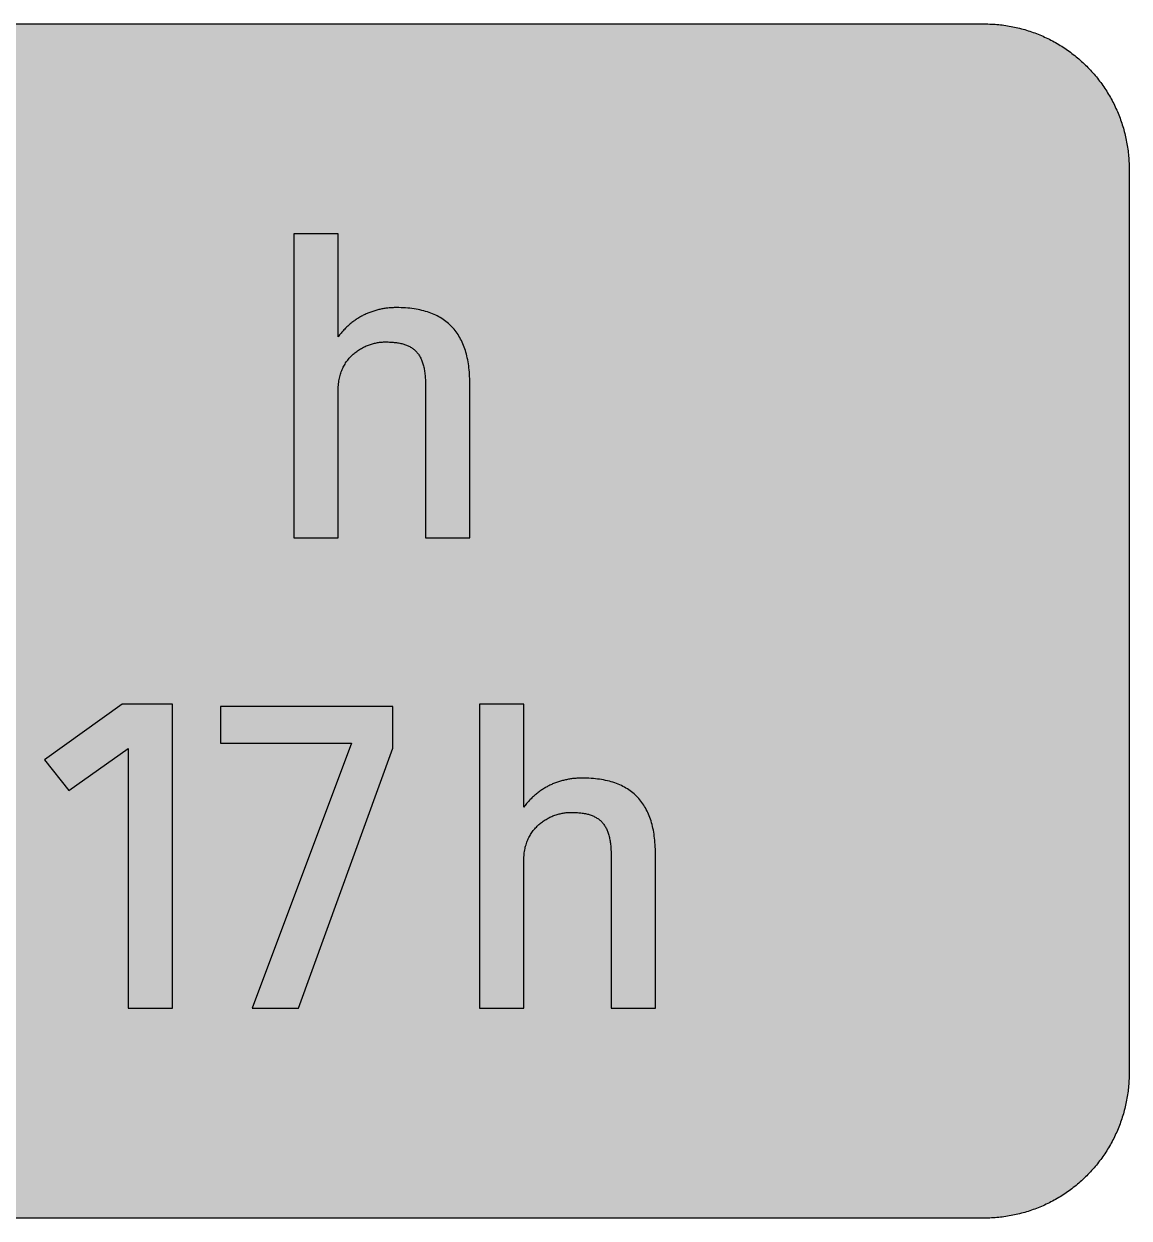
# Model space of a CAD drawing. Header units: millimetres. Extents: x 0 to 212, y 0 to 116.
# Drawn here: x 104 to 211.7, y 0.1 to 116.5 of the extents above; entities that cross this region are included whole.
import ezdxf

# ---------------------------------------------------------------- set-up
doc = ezdxf.new("R2010")
doc.units = ezdxf.units.MM

msp = doc.modelspace()

# ---------------------------------------------------------------- hatches: boundary and pattern name
for color, points in [(254, [(14.1633, 0.0536), (13.9878, 0.0533), (13.8125, 0.0559), (13.6373, 0.061), (13.462, 0.0686), (13.2893, 0.0787), (13.114, 0.0914), (12.9413, 0.1041), (12.7686, 0.1219), (12.5959, 0.1397), (12.4231, 0.16), (12.2504, 0.1829), (12.0777, 0.2057), (11.9075, 0.2337), (11.7373, 0.2616), (11.5672, 0.2921), (11.397, 0.3251), (11.2268, 0.3607), (11.0592, 0.3988), (10.8915, 0.4369), (10.7239, 0.4775), (10.5562, 0.5207), (10.3886, 0.5664), (10.2235, 0.6121), (10.0584, 0.6629), (9.8933, 0.7137), (9.7307, 0.7671), (9.5682, 0.8204), (9.4056, 0.8788), (9.2431, 0.9373), (9.083, 0.9982), (8.923, 1.0617), (8.763, 1.1252), (8.6055, 1.1938), (8.4455, 1.2624), (8.2906, 1.331), (8.1331, 1.4046), (7.9781, 1.4783), (7.8232, 1.5545), (7.6708, 1.6332), (7.5184, 1.7145), (7.366, 1.7958), (7.2161, 1.8796), (7.0663, 1.966), (6.919, 2.0523), (6.7716, 2.1438), (6.6243, 2.2352), (6.4795, 2.3266), (6.3348, 2.4232), (6.19, 2.5197), (6.0477, 2.6187), (5.908, 2.7178), (5.7683, 2.8194), (5.6286, 2.9235), (5.4915, 3.0302), (5.3543, 3.1369), (5.2197, 3.2461), (5.0851, 3.3579), (4.953, 3.4722), (4.8209, 3.5865), (4.6914, 3.7033), (4.5644, 3.8202), (4.4348, 3.9395), (4.3104, 4.0615), (4.1859, 4.1859), (4.0615, 4.3104), (3.9395, 4.4348), (3.8202, 4.5618), (3.7033, 4.6914), (3.5865, 4.8209), (3.4722, 4.953), (3.3579, 5.0851), (3.2487, 5.2197), (3.1369, 5.3543), (3.0302, 5.4915), (2.9235, 5.6286), (2.8194, 5.7683), (2.7178, 5.908), (2.6187, 6.0477), (2.5197, 6.19), (2.4232, 6.3348), (2.3266, 6.477), (2.2352, 6.6243), (2.1438, 6.7691), (2.0523, 6.919), (1.966, 7.0663), (1.8796, 7.2161), (1.7958, 7.366), (1.7145, 7.5184), (1.6332, 7.6708), (1.5545, 7.8232), (1.4783, 7.9781), (1.4046, 8.1331), (1.331, 8.2906), (1.2598, 8.4455), (1.1913, 8.603), (1.1252, 8.763), (1.0592, 8.923), (0.9982, 9.083), (0.9373, 9.2431), (0.8763, 9.4056), (0.8204, 9.5682), (0.7645, 9.7307), (0.7112, 9.8933), (0.6604, 10.0584), (0.6121, 10.2235), (0.5639, 10.3911), (0.5207, 10.5562), (0.4775, 10.7239), (0.4343, 10.8915), (0.3962, 11.0592), (0.3607, 11.2268), (0.3251, 11.397), (0.2921, 11.5672), (0.2616, 11.7373), (0.2311, 11.9075), (0.2057, 12.0802), (0.1803, 12.2504), (0.1575, 12.4231), (0.1372, 12.5959), (0.1194, 12.7686), (0.1041, 12.9413), (0.0889, 13.1166), (0.0787, 13.2893), (0.0686, 13.4645), (0.061, 13.6373), (0.0559, 13.8125), (0.0508, 13.9878), (0.0508, 14.163), (0.0522, 102.3592), (0.0508, 102.5322), (0.0559, 102.7074), (0.061, 102.8827), (0.0686, 103.058), (0.0787, 103.2307), (0.0889, 103.4059), (0.1041, 103.5787), (0.1194, 103.7514), (0.1372, 103.9241), (0.1575, 104.0968), (0.1803, 104.2695), (0.2057, 104.4423), (0.2311, 104.6124), (0.2616, 104.7826), (0.2921, 104.9528), (0.3251, 105.123), (0.3607, 105.2932), (0.3962, 105.4608), (0.4343, 105.6284), (0.4775, 105.7961), (0.5207, 105.9637), (0.5639, 106.1314), (0.6121, 106.2965), (0.6604, 106.4616), (0.7112, 106.6267), (0.7645, 106.7892), (0.8204, 106.9518), (0.8763, 107.1143), (0.9373, 107.2769), (0.9982, 107.4369), (1.0592, 107.5969), (1.1252, 107.757), (1.1913, 107.9144), (1.2598, 108.0745), (1.331, 108.2294), (1.4046, 108.3869), (1.4783, 108.5418), (1.5545, 108.6968), (1.6332, 108.8492), (1.7145, 109.0016), (1.7958, 109.154), (1.8796, 109.3038), (1.966, 109.4537), (2.0523, 109.601), (2.1438, 109.7483), (2.2352, 109.8956), (2.3266, 110.0404), (2.4232, 110.1852), (2.5197, 110.33), (2.6187, 110.4722), (2.7178, 110.6119), (2.8194, 110.7516), (2.9235, 110.8913), (3.0302, 111.0285), (3.1369, 111.1656), (3.2487, 111.3003), (3.3579, 111.4349), (3.4722, 111.567), (3.5865, 111.699), (3.7033, 111.8286), (3.8202, 111.9556), (3.9395, 112.0851), (4.0615, 112.2096), (4.1859, 112.334), (4.3104, 112.4585), (4.4348, 112.5804), (4.5644, 112.6998), (4.6914, 112.8166), (4.8209, 112.9335), (4.953, 113.0478), (5.0851, 113.1621), (5.2197, 113.2713), (5.3543, 113.3831), (5.4915, 113.4897), (5.6286, 113.5964), (5.7683, 113.7006), (5.908, 113.8022), (6.0477, 113.9012), (6.19, 114.0003), (6.3348, 114.0968), (6.4795, 114.1933), (6.6243, 114.2848), (6.7716, 114.3762), (6.919, 114.4676), (7.0663, 114.554), (7.2161, 114.6404), (7.366, 114.7242), (7.5184, 114.8055), (7.6708, 114.8867), (7.8232, 114.9655), (7.9781, 115.0417), (8.1331, 115.1153), (8.2906, 115.189), (8.4455, 115.2601), (8.6055, 115.3287), (8.763, 115.3947), (8.923, 115.4608), (9.083, 115.5217), (9.2431, 115.5827), (9.4056, 115.6437), (9.5682, 115.6995), (9.7307, 115.7554), (9.8933, 115.8088), (10.0584, 115.8596), (10.2235, 115.9078), (10.3886, 115.9561), (10.5562, 115.9993), (10.7239, 116.0424), (10.8915, 116.0856), (11.0592, 116.1237), (11.2268, 116.1593), (11.397, 116.1948), (11.5672, 116.2279), (11.7373, 116.2583), (11.9075, 116.2888), (12.0777, 116.3142), (12.2504, 116.3396), (12.4231, 116.3625), (12.5959, 116.3828), (12.7686, 116.4006), (12.9413, 116.4158), (13.114, 116.4311), (13.2893, 116.4412), (13.462, 116.4514), (13.6373, 116.459), (13.8125, 116.4641), (13.9878, 116.4692), (14.163, 116.4692), (197.6078, 116.4703), (197.7822, 116.4692), (197.9574, 116.4641), (198.1327, 116.459), (198.3054, 116.4514), (198.4807, 116.4412), (198.6534, 116.4311), (198.8287, 116.4158), (199.0014, 116.4006), (199.1741, 116.3828), (199.3468, 116.3625), (199.5195, 116.3396), (199.6897, 116.3142), (199.8624, 116.2888), (200.0326, 116.2583), (200.2028, 116.2279), (200.373, 116.1948), (200.5432, 116.1593), (200.7108, 116.1237), (200.8784, 116.0856), (201.0461, 116.0424), (201.2137, 115.9993), (201.3788, 115.9561), (201.5465, 115.9078), (201.7116, 115.8596), (201.8767, 115.8088), (202.0392, 115.7554), (202.2018, 115.6995), (202.3643, 115.6437), (202.5269, 115.5827), (202.6869, 115.5217), (202.8469, 115.4608), (203.007, 115.3947), (203.167, 115.3287), (203.3245, 115.2601), (203.4794, 115.189), (203.6369, 115.1153), (203.7918, 115.0417), (203.9468, 114.9655), (204.0992, 114.8867), (204.2516, 114.8055), (204.404, 114.7242), (204.5538, 114.6404), (204.7037, 114.554), (204.8535, 114.4676), (205.0009, 114.3762), (205.1456, 114.2848), (205.293, 114.1933), (205.4352, 114.0968), (205.58, 114.0003), (205.7222, 113.9012), (205.8619, 113.8022), (206.0016, 113.7006), (206.1413, 113.5964), (206.2785, 113.4897), (206.4156, 113.3831), (206.5503, 113.2713), (206.6849, 113.1621), (206.817, 113.0478), (206.949, 112.9335), (207.0786, 112.8166), (207.2081, 112.6998), (207.3351, 112.5804), (207.4596, 112.4585), (207.584, 112.334), (207.7085, 112.2096), (207.8304, 112.0851), (207.9498, 111.9556), (208.0666, 111.8286), (208.1835, 111.699), (208.2978, 111.567), (208.4121, 111.4349), (208.5238, 111.3003), (208.6331, 111.1656), (208.7397, 111.0285), (208.8464, 110.8913), (208.9506, 110.7516), (209.0522, 110.6119), (209.1512, 110.4722), (209.2503, 110.33), (209.3468, 110.1852), (209.4433, 110.0404), (209.5348, 109.8956), (209.6262, 109.7483), (209.7176, 109.601), (209.804, 109.4537), (209.8904, 109.3038), (209.9742, 109.154), (210.0555, 109.0016), (210.1367, 108.8492), (210.2155, 108.6968), (210.2917, 108.5418), (210.3653, 108.3869), (210.439, 108.2294), (210.5076, 108.0745), (210.5762, 107.9144), (210.6447, 107.757), (210.7082, 107.5969), (210.7717, 107.4369), (210.8327, 107.2769), (210.8911, 107.1143), (210.9495, 106.9518), (211.0029, 106.7892), (211.0562, 106.6267), (211.107, 106.4616), (211.1578, 106.2965), (211.2035, 106.1314), (211.2493, 105.9637), (211.2924, 105.7961), (211.3331, 105.6284), (211.3712, 105.4608), (211.4093, 105.2932), (211.4448, 105.123), (211.4779, 104.9528), (211.5083, 104.7826), (211.5363, 104.6124), (211.5642, 104.4423), (211.5871, 104.2695), (211.6099, 104.0968), (211.6303, 103.9241), (211.648, 103.7514), (211.6658, 103.5787), (211.6785, 103.4059), (211.6912, 103.2307), (211.7014, 103.058), (211.709, 102.8827), (211.7141, 102.7074), (211.7166, 102.5322), (211.7166, 102.3569), (211.7189, 14.1647), (211.7166, 13.9878), (211.7141, 13.8125), (211.709, 13.6373), (211.7014, 13.4645), (211.6912, 13.2893), (211.6785, 13.1166), (211.6658, 12.9413), (211.648, 12.7686), (211.6303, 12.5959), (211.6099, 12.4231), (211.5871, 12.2504), (211.5642, 12.0802), (211.5363, 11.9075), (211.5083, 11.7373), (211.4779, 11.5672), (211.4448, 11.397), (211.4093, 11.2268), (211.3712, 11.0592), (211.3331, 10.8915), (211.2924, 10.7239), (211.2493, 10.5562), (211.2035, 10.3911), (211.1578, 10.2235), (211.107, 10.0584), (211.0562, 9.8933), (211.0029, 9.7307), (210.9495, 9.5682), (210.8911, 9.4056), (210.8327, 9.2431), (210.7717, 9.083), (210.7082, 8.923), (210.6447, 8.763), (210.5762, 8.603), (210.5076, 8.4455), (210.439, 8.2906), (210.3653, 8.1331), (210.2917, 7.9781), (210.2155, 7.8232), (210.1367, 7.6708), (210.0555, 7.5184), (209.9742, 7.366), (209.8904, 7.2161), (209.804, 7.0663), (209.7176, 6.919), (209.6262, 6.7691), (209.5348, 6.6243), (209.4433, 6.477), (209.3468, 6.3348), (209.2503, 6.19), (209.1512, 6.0477), (209.0522, 5.908), (208.9506, 5.7683), (208.8464, 5.6286), (208.7397, 5.4915), (208.6331, 5.3543), (208.5238, 5.2197), (208.4121, 5.0851), (208.2978, 4.953), (208.1835, 4.8209), (208.0666, 4.6914), (207.9498, 4.5618), (207.8304, 4.4348), (207.7085, 4.3104), (207.584, 4.1859), (207.4596, 4.0615), (207.3351, 3.9395), (207.2081, 3.8202), (207.0786, 3.7033), (206.949, 3.5865), (206.817, 3.4722), (206.6849, 3.3579), (206.5503, 3.2461), (206.4156, 3.1369), (206.2785, 3.0302), (206.1413, 2.9235), (206.0016, 2.8194), (205.8619, 2.7178), (205.7222, 2.6187), (205.58, 2.5197), (205.4352, 2.4232), (205.293, 2.3266), (205.1456, 2.2352), (205.0009, 2.1438), (204.8535, 2.0523), (204.7037, 1.966), (204.5538, 1.8796), (204.404, 1.7958), (204.2516, 1.7145), (204.0992, 1.6332), (203.9468, 1.5545), (203.7918, 1.4783), (203.6369, 1.4046), (203.4794, 1.331), (203.3245, 1.2624), (203.167, 1.1938), (203.007, 1.1252), (202.8469, 1.0617), (202.6869, 0.9982), (202.5269, 0.9373), (202.3643, 0.8788), (202.2018, 0.8204), (202.0392, 0.7671), (201.8767, 0.7137), (201.7116, 0.6629), (201.5465, 0.6121), (201.3788, 0.5664), (201.2137, 0.5207), (201.0461, 0.4775), (200.8784, 0.4369), (200.7108, 0.3988), (200.5432, 0.3607), (200.373, 0.3251), (200.2028, 0.2921), (200.0326, 0.2616), (199.8624, 0.2337), (199.6897, 0.2057), (199.5195, 0.1829), (199.3468, 0.16), (199.1741, 0.1397), (199.0014, 0.1219), (198.8287, 0.1041), (198.6534, 0.0914), (198.4807, 0.0787), (198.3054, 0.0686), (198.1327, 0.061), (197.9574, 0.0559), (197.7822, 0.0533), (197.6069, 0.0533)]), (59, [(134.6094, 66.3758), (134.6094, 80.8108), (134.6098, 80.96), (134.6149, 81.1047), (134.6251, 81.2495), (134.6378, 81.3918), (134.653, 81.5315), (134.6733, 81.6686), (134.6962, 81.8007), (134.7241, 81.9328), (134.7521, 82.0623), (134.7851, 82.1893), (134.8207, 82.3138), (134.8588, 82.4332), (134.9019, 82.5525), (134.9451, 82.6694), (134.9934, 82.7837), (135.0442, 82.8954), (135.095, 83.0047), (135.1509, 83.1088), (135.2093, 83.2129), (135.2702, 83.3145), (135.3312, 83.4136), (135.3972, 83.5101), (135.4633, 83.6041), (135.5319, 83.6981), (135.603, 83.787), (135.6766, 83.8733), (135.7528, 83.9572), (135.829, 84.0384), (135.9078, 84.1197), (135.9865, 84.1959), (136.0703, 84.2721), (136.1542, 84.3432), (136.238, 84.4144), (136.3243, 84.4829), (136.4132, 84.549), (136.5021, 84.6125), (136.591, 84.6709), (136.6825, 84.7319), (136.7765, 84.7877), (136.8704, 84.8411), (136.9644, 84.8919), (137.0584, 84.9427), (137.1549, 84.9884), (137.2514, 85.0341), (137.348, 85.0773), (137.447, 85.1179), (137.5461, 85.156), (137.6451, 85.1916), (137.7442, 85.2246), (137.8433, 85.2551), (137.9423, 85.2856), (138.0414, 85.311), (138.1404, 85.3364), (138.242, 85.3592), (138.3411, 85.3796), (138.4402, 85.3973), (138.5392, 85.4126), (138.6383, 85.4278), (138.7373, 85.4405), (138.8364, 85.4481), (138.9329, 85.4558), (139.0294, 85.4608), (139.126, 85.4659), (139.2225, 85.4659), (139.3495, 85.4659), (139.4739, 85.4634), (139.5984, 85.4583), (139.7178, 85.4532), (139.8372, 85.4456), (139.954, 85.438), (140.0683, 85.4253), (140.1801, 85.4151), (140.2893, 85.3999), (140.396, 85.3846), (140.5001, 85.3669), (140.6042, 85.3465), (140.7033, 85.3262), (140.8024, 85.3034), (140.8963, 85.278), (140.9903, 85.25), (141.0818, 85.2221), (141.1732, 85.1916), (141.2596, 85.1586), (141.3434, 85.123), (141.4272, 85.0875), (141.5085, 85.0468), (141.5872, 85.0062), (141.6634, 84.963), (141.7371, 84.9173), (141.8107, 84.8716), (141.8793, 84.8208), (141.9479, 84.77), (142.0139, 84.7166), (142.08, 84.6582), (142.1409, 84.5998), (142.2019, 84.5388), (142.2603, 84.4779), (142.3162, 84.4118), (142.3695, 84.3432), (142.4203, 84.2721), (142.4711, 84.201), (142.5194, 84.1248), (142.5651, 84.0486), (142.6108, 83.9673), (142.6515, 83.8835), (142.6921, 83.7997), (142.7302, 83.7108), (142.7683, 83.6219), (142.8013, 83.5279), (142.8344, 83.4339), (142.8648, 83.3349), (142.8953, 83.2333), (142.9233, 83.1291), (142.9487, 83.0224), (142.9715, 82.9132), (142.9918, 82.8015), (143.0122, 82.6872), (143.0299, 82.5703), (143.0477, 82.4484), (143.063, 82.3265), (143.0757, 82.1995), (143.0858, 82.0699), (143.096, 81.9379), (143.1036, 81.8032), (143.1087, 81.6661), (143.1138, 81.5238), (143.1163, 81.3791), (143.1163, 81.2317), (143.1177, 66.3758), (147.4364, 66.3758), (147.4364, 81.4458), (147.4343, 81.6686), (147.4292, 81.8896), (147.4191, 82.108), (147.4089, 82.3214), (147.3937, 82.5348), (147.3759, 82.7405), (147.353, 82.9462), (147.3302, 83.1469), (147.2997, 83.345), (147.2692, 83.5381), (147.2336, 83.7286), (147.1955, 83.9165), (147.1549, 84.0994), (147.1092, 84.2797), (147.0609, 84.4575), (147.0076, 84.6303), (146.9517, 84.8004), (146.8933, 84.9681), (146.8298, 85.1306), (146.7637, 85.2907), (146.6952, 85.4481), (146.6215, 85.6005), (146.5453, 85.7504), (146.4666, 85.8952), (146.3827, 86.0374), (146.2964, 86.1771), (146.2049, 86.3117), (146.111, 86.4438), (146.0144, 86.5734), (145.9128, 86.6978), (145.8087, 86.8197), (145.6995, 86.9366), (145.5877, 87.0509), (145.4709, 87.1626), (145.3515, 87.2693), (145.2296, 87.3735), (145.1026, 87.4725), (144.973, 87.569), (144.841, 87.663), (144.7013, 87.7519), (144.5616, 87.8383), (144.4168, 87.9196), (144.2669, 87.9983), (144.1171, 88.0745), (143.9596, 88.1456), (143.7996, 88.2142), (143.637, 88.2777), (143.4694, 88.3387), (143.2992, 88.3945), (143.1239, 88.4479), (142.9461, 88.4987), (142.7632, 88.5444), (142.5778, 88.5876), (142.3873, 88.6257), (142.1943, 88.6612), (141.9987, 88.6917), (141.7955, 88.7197), (141.5923, 88.7425), (141.3815, 88.7628), (141.1707, 88.7806), (140.9522, 88.7933), (140.7338, 88.8035), (140.5077, 88.8086), (140.2791, 88.8111), (140.1775, 88.8086), (140.0734, 88.8086), (139.9718, 88.8035), (139.8702, 88.7984), (139.766, 88.7933), (139.6644, 88.7857), (139.5628, 88.7755), (139.4612, 88.7654), (139.3596, 88.7552), (139.2606, 88.7425), (139.159, 88.7273), (139.0599, 88.712), (138.9583, 88.6943), (138.8593, 88.6765), (138.7602, 88.6562), (138.6611, 88.6358), (138.5646, 88.613), (138.4656, 88.5876), (138.369, 88.5622), (138.27, 88.5368), (138.1735, 88.5088), (138.0769, 88.4784), (137.983, 88.4479), (137.8864, 88.4149), (137.7925, 88.3818), (137.6985, 88.3463), (137.6045, 88.3107), (137.5105, 88.2726), (137.4191, 88.232), (137.3251, 88.1913), (137.2337, 88.1507), (137.1422, 88.1075), (137.0533, 88.0618), (136.9619, 88.0161), (136.873, 87.9678), (136.7841, 87.9196), (136.6977, 87.8688), (136.6088, 87.8154), (136.5225, 87.7621), (136.4361, 87.7087), (136.3523, 87.6529), (136.2659, 87.5944), (136.1821, 87.536), (136.1008, 87.4751), (136.017, 87.4141), (135.9357, 87.3506), (135.8544, 87.2871), (135.7757, 87.2211), (135.6944, 87.1525), (135.6157, 87.0839), (135.5395, 87.0153), (135.4607, 86.9442), (135.3871, 86.8705), (135.3109, 86.7969), (135.2372, 86.7207), (135.1636, 86.6419), (135.0899, 86.5632), (135.0188, 86.4845), (134.9477, 86.4032), (134.8791, 86.3194), (134.808, 86.2355), (134.7419, 86.1492), (134.6733, 86.0628), (134.6073, 85.9739), (134.6094, 96.0092), (130.2907, 96.0092), (130.2907, 66.3758)]), (59, [(114.1416, 20.5147), (118.4589, 20.5147), (118.4589, 50.1481), (113.5489, 50.1481), (105.9713, 44.7294), (108.3412, 41.7227), (114.1416, 45.829)]), (59, [(152.7073, 20.5147), (152.7073, 34.9497), (152.7073, 35.0977), (152.7124, 35.245), (152.7226, 35.3898), (152.7353, 35.5321), (152.7505, 35.6692), (152.7708, 35.8064), (152.7937, 35.941), (152.8216, 36.0731), (152.8496, 36.2001), (152.8826, 36.3271), (152.9182, 36.4515), (152.9588, 36.5735), (152.9994, 36.6928), (153.0426, 36.8071), (153.0909, 36.9214), (153.1417, 37.0332), (153.1925, 37.1424), (153.2484, 37.2491), (153.3068, 37.3532), (153.3677, 37.4548), (153.4287, 37.5539), (153.4947, 37.6504), (153.5608, 37.7444), (153.6294, 37.8358), (153.7005, 37.9247), (153.7741, 38.0111), (153.8503, 38.0975), (153.9265, 38.1787), (154.0053, 38.2575), (154.084, 38.3362), (154.1678, 38.4099), (154.2517, 38.4835), (154.3355, 38.5547), (154.4218, 38.6207), (154.5107, 38.6867), (154.5996, 38.7502), (154.6885, 38.8112), (154.78, 38.8696), (154.874, 38.9255), (154.9679, 38.9788), (155.0619, 39.0322), (155.1559, 39.0804), (155.2524, 39.1287), (155.3489, 39.1719), (155.4455, 39.2151), (155.5445, 39.2557), (155.6436, 39.2938), (155.7401, 39.3294), (155.8417, 39.3624), (155.9408, 39.3954), (156.0398, 39.4233), (156.1389, 39.4513), (156.2379, 39.4767), (156.3395, 39.497), (156.4386, 39.5173), (156.5377, 39.5376), (156.6367, 39.5529), (156.7358, 39.5656), (156.8348, 39.5783), (156.9339, 39.5884), (157.0304, 39.5961), (157.1269, 39.6011), (157.2235, 39.6037), (157.32, 39.6037), (157.447, 39.6037), (157.574, 39.6011), (157.6959, 39.5986), (157.8178, 39.591), (157.9347, 39.5859), (158.0515, 39.5757), (158.1658, 39.5656), (158.2776, 39.5529), (158.3868, 39.5402), (158.4935, 39.5224), (158.5976, 39.5046), (158.7017, 39.4868), (158.8008, 39.464), (158.8999, 39.4411), (158.9964, 39.4157), (159.0904, 39.3903), (159.1818, 39.3598), (159.2707, 39.3294), (159.3571, 39.2963), (159.4434, 39.2633), (159.5247, 39.2252), (159.606, 39.1871), (159.6847, 39.1465), (159.7609, 39.1033), (159.8346, 39.0576), (159.9082, 39.0093), (159.9794, 38.9611), (160.0454, 38.9077), (160.1114, 38.8544), (160.1775, 38.7985), (160.2384, 38.7401), (160.2994, 38.6791), (160.3578, 38.6156), (160.4137, 38.5496), (160.467, 38.481), (160.5178, 38.4124), (160.5686, 38.3388), (160.6169, 38.2651), (160.6626, 38.1864), (160.7083, 38.1051), (160.749, 38.0238), (160.7896, 37.9374), (160.8277, 37.8511), (160.8658, 37.7596), (160.8988, 37.6682), (160.9319, 37.5717), (160.9623, 37.4726), (160.9928, 37.3736), (161.0208, 37.2694), (161.0462, 37.1627), (161.069, 37.0535), (161.0893, 36.9418), (161.1097, 36.8275), (161.1274, 36.7081), (161.1452, 36.5887), (161.1605, 36.4642), (161.1732, 36.3398), (161.1833, 36.2102), (161.1935, 36.0782), (161.2011, 35.941), (161.2062, 35.8038), (161.2113, 35.6641), (161.2138, 35.5194), (161.2138, 35.372), (161.2152, 20.5147), (165.5339, 20.5147), (165.5339, 35.5847), (165.5318, 35.8089), (165.5267, 36.0299), (165.5166, 36.2458), (165.5064, 36.4617), (165.4912, 36.6725), (165.4734, 36.8808), (165.4505, 37.084), (165.4277, 37.2847), (165.3972, 37.4828), (165.3667, 37.6784), (165.3311, 37.8689), (165.293, 38.0543), (165.2524, 38.2397), (165.2067, 38.42), (165.1584, 38.5978), (165.1051, 38.7706), (165.0492, 38.9407), (164.9908, 39.1084), (164.9273, 39.2709), (164.8612, 39.431), (164.7927, 39.5859), (164.719, 39.7383), (164.6428, 39.8882), (164.5641, 40.0355), (164.4802, 40.1777), (164.3939, 40.3149), (164.3024, 40.452), (164.2085, 40.5841), (164.1119, 40.7111), (164.0103, 40.8356), (163.9062, 40.9575), (163.797, 41.0769), (163.6852, 41.1912), (163.5684, 41.3004), (163.4515, 41.4071), (163.3271, 41.5112), (163.2001, 41.6128), (163.0705, 41.7093), (162.9385, 41.8008), (162.8013, 41.8922), (162.6591, 41.976), (162.5143, 42.0599), (162.367, 42.1386), (162.2146, 42.2123), (162.0571, 42.2834), (161.8971, 42.352), (161.7345, 42.4155), (161.5669, 42.4764), (161.3967, 42.5348), (161.2214, 42.5882), (161.0436, 42.6364), (160.8633, 42.6822), (160.6753, 42.7253), (160.4874, 42.7634), (160.2918, 42.799), (160.0962, 42.8295), (159.8955, 42.8574), (159.6898, 42.8828), (159.4815, 42.9031), (159.2682, 42.9184), (159.0523, 42.9336), (158.8313, 42.9412), (158.6052, 42.9463), (158.3792, 42.9489), (158.275, 42.9489), (158.1709, 42.9463), (158.0693, 42.9438), (157.9677, 42.9387), (157.8635, 42.9311), (157.7619, 42.9235), (157.6603, 42.9158), (157.5587, 42.9057), (157.4597, 42.893), (157.3581, 42.8803), (157.2565, 42.8676), (157.1574, 42.8498), (157.0584, 42.8346), (156.9568, 42.8142), (156.8577, 42.7939), (156.7586, 42.7736), (156.6621, 42.7507), (156.5631, 42.7279), (156.4665, 42.7025), (156.3675, 42.6745), (156.271, 42.6466), (156.1744, 42.6161), (156.0805, 42.5856), (155.9839, 42.5552), (155.89, 42.5196), (155.796, 42.484), (155.702, 42.4485), (155.608, 42.4104), (155.514, 42.3723), (155.4226, 42.3316), (155.3312, 42.2885), (155.2397, 42.2453), (155.1508, 42.1996), (155.0594, 42.1538), (154.9705, 42.1056), (154.8816, 42.0573), (154.7927, 42.0065), (154.7063, 41.9557), (154.62, 41.9024), (154.5336, 41.8465), (154.4498, 41.7906), (154.3634, 41.7347), (154.2796, 41.6763), (154.1958, 41.6154), (154.1145, 41.5544), (154.0332, 41.4909), (153.9519, 41.4249), (153.8707, 41.3588), (153.7919, 41.2928), (153.7132, 41.2242), (153.637, 41.1531), (153.5582, 41.082), (153.482, 41.0083), (153.4084, 40.9346), (153.3347, 40.8584), (153.2611, 40.7822), (153.1874, 40.7035), (153.1163, 40.6222), (153.0452, 40.5409), (152.9766, 40.4597), (152.9055, 40.3733), (152.8394, 40.2895), (152.7708, 40.2006), (152.7048, 40.1142), (152.7073, 50.1481), (148.3886, 50.1481), (148.3886, 20.5147)]), (59, [(139.9233, 45.8717), (139.9233, 49.9357), (123.1166, 49.9357), (123.1166, 46.3377), (135.9006, 46.3377), (126.2063, 20.5147), (130.7359, 20.5147)])]:
    msp.add_hatch(color=color).paths.add_polyline_path(points)
h = msp.add_hatch(color=59)
h.paths.add_polyline_path([(14.1633, 3.5814), (13.8887, 3.5839), (13.6169, 3.5941), (13.3477, 3.6119), (13.081, 3.6347), (12.8143, 3.6652), (12.5501, 3.7008), (12.2885, 3.7465), (12.0294, 3.7948), (11.7729, 3.8506), (11.5164, 3.9141), (11.2649, 3.9827), (11.016, 4.0564), (10.7671, 4.1351), (10.5232, 4.2215), (10.2819, 4.3129), (10.0432, 4.412), (9.8069, 4.5161), (9.5733, 4.6228), (9.3447, 4.7371), (9.1186, 4.8565), (8.8951, 4.9809), (8.6741, 5.113), (8.4582, 5.2476), (8.2448, 5.3873), (8.0366, 5.5321), (7.8308, 5.682), (7.6276, 5.8369), (7.4295, 5.9969), (7.2365, 6.1595), (7.046, 6.3297), (6.8605, 6.5024), (6.6777, 6.6802), (6.5024, 6.8605), (6.3271, 7.046), (6.1595, 7.2365), (5.9969, 7.432), (5.8369, 7.6302), (5.682, 7.8308), (5.5321, 8.0366), (5.3873, 8.2448), (5.2451, 8.4582), (5.1105, 8.6741), (4.9809, 8.8951), (4.8565, 9.1186), (4.7371, 9.3447), (4.6228, 9.5758), (4.5136, 9.8069), (4.4094, 10.0432), (4.3129, 10.2819), (4.2215, 10.5232), (4.1351, 10.7696), (4.0538, 11.016), (3.9802, 11.2649), (3.9116, 11.5189), (3.8506, 11.7729), (3.7948, 12.0294), (3.744, 12.2911), (3.7008, 12.5527), (3.6627, 12.8143), (3.6322, 13.081), (3.6093, 13.3502), (3.5916, 13.6195), (3.5814, 13.8913), (3.5789, 14.163), (3.58, 102.3592), (3.5814, 102.6312), (3.5916, 102.903), (3.6093, 103.1723), (3.6322, 103.439), (3.6627, 103.7057), (3.7008, 103.9698), (3.744, 104.2314), (3.7948, 104.4905), (3.8506, 104.7471), (3.9116, 105.0036), (3.9802, 105.2551), (4.0538, 105.504), (4.1351, 105.7529), (4.2215, 105.9967), (4.3129, 106.238), (4.4094, 106.4768), (4.5136, 106.713), (4.6228, 106.9467), (4.7371, 107.1753), (4.8565, 107.4014), (4.9809, 107.6249), (5.1105, 107.8459), (5.2451, 108.0618), (5.3873, 108.2751), (5.5321, 108.4834), (5.682, 108.6891), (5.8369, 108.8923), (5.9969, 109.0905), (6.1595, 109.2835), (6.3271, 109.474), (6.5024, 109.6594), (6.6777, 109.8423), (6.8605, 110.0176), (7.046, 110.1928), (7.2365, 110.3605), (7.4295, 110.523), (7.6276, 110.683), (7.8308, 110.838), (8.0366, 110.9878), (8.2448, 111.1326), (8.4582, 111.2749), (8.6741, 111.4095), (8.8951, 111.539), (9.1186, 111.6635), (9.3447, 111.7829), (9.5733, 111.8972), (9.8069, 112.0064), (10.0432, 112.1105), (10.2819, 112.207), (10.5232, 112.2985), (10.7671, 112.3848), (11.016, 112.4661), (11.2649, 112.5398), (11.5164, 112.6084), (11.7729, 112.6693), (12.0294, 112.7252), (12.2885, 112.776), (12.5501, 112.8192), (12.8143, 112.8573), (13.081, 112.8878), (13.3477, 112.9106), (13.6169, 112.9284), (13.8887, 112.9386), (14.163, 112.9411), (197.6078, 112.9425), (197.8787, 112.9386), (198.1505, 112.9284), (198.4197, 112.9106), (198.689, 112.8878), (198.9557, 112.8573), (199.2173, 112.8192), (199.4789, 112.776), (199.7405, 112.7252), (199.9971, 112.6693), (200.2511, 112.6084), (200.5051, 112.5398), (200.754, 112.4661), (201.0004, 112.3848), (201.2467, 112.2985), (201.488, 112.207), (201.7268, 112.1105), (201.963, 112.0064), (202.1942, 111.8972), (202.4253, 111.7829), (202.6514, 111.6635), (202.8749, 111.539), (203.0959, 111.4095), (203.3118, 111.2749), (203.5251, 111.1326), (203.7334, 110.9878), (203.9391, 110.838), (204.1398, 110.683), (204.3379, 110.523), (204.5335, 110.3605), (204.724, 110.1928), (204.9094, 110.0176), (205.0898, 109.8423), (205.2676, 109.6594), (205.4403, 109.474), (205.6105, 109.2835), (205.773, 109.0905), (205.933, 108.8923), (206.088, 108.6891), (206.2378, 108.4834), (206.3826, 108.2751), (206.5223, 108.0618), (206.6569, 107.8459), (206.789, 107.6249), (206.9135, 107.4014), (207.0329, 107.1753), (207.1472, 106.9467), (207.2538, 106.713), (207.358, 106.4768), (207.457, 106.238), (207.5485, 105.9967), (207.6348, 105.7529), (207.7136, 105.504), (207.7872, 105.2551), (207.8558, 105.0036), (207.9193, 104.7471), (207.9752, 104.4905), (208.0235, 104.2314), (208.0692, 103.9698), (208.1047, 103.7057), (208.1352, 103.439), (208.1581, 103.1723), (208.1759, 102.903), (208.186, 102.6312), (208.1911, 102.3569), (208.1911, 14.1647), (208.186, 13.8913), (208.1759, 13.6195), (208.1581, 13.3502), (208.1352, 13.081), (208.1047, 12.8143), (208.0692, 12.5527), (208.0235, 12.2911), (207.9752, 12.0294), (207.9193, 11.7729), (207.8558, 11.5189), (207.7872, 11.2649), (207.7136, 11.016), (207.6348, 10.7696), (207.5485, 10.5232), (207.457, 10.2819), (207.358, 10.0432), (207.2538, 9.8069), (207.1472, 9.5758), (207.0329, 9.3447), (206.9135, 9.1186), (206.789, 8.8951), (206.6569, 8.6741), (206.5223, 8.4582), (206.3826, 8.2448), (206.2378, 8.0366), (206.088, 7.8308), (205.933, 7.6302), (205.773, 7.432), (205.6105, 7.2365), (205.4403, 7.046), (205.2676, 6.8605), (205.0898, 6.6802), (204.9094, 6.5024), (204.724, 6.3297), (204.5335, 6.1595), (204.3379, 5.9969), (204.1398, 5.8369), (203.9391, 5.682), (203.7334, 5.5321), (203.5251, 5.3873), (203.3118, 5.2476), (203.0959, 5.113), (202.8749, 4.9809), (202.6514, 4.8565), (202.4253, 4.7371), (202.1942, 4.6228), (201.963, 4.5161), (201.7268, 4.412), (201.488, 4.3129), (201.2467, 4.2215), (201.0004, 4.1351), (200.754, 4.0564), (200.5051, 3.9827), (200.2511, 3.9141), (199.9971, 3.8506), (199.7405, 3.7948), (199.4789, 3.7465), (199.2173, 3.7008), (198.9557, 3.6652), (198.689, 3.6347), (198.4197, 3.6119), (198.1505, 3.5941), (197.8787, 3.5839), (197.6069, 3.5789)])
h.paths.add_polyline_path([(14.1633, 8.8731), (14.0259, 8.8748), (13.8887, 8.8798), (13.7541, 8.8875), (13.622, 8.9002), (13.4874, 8.9154), (13.3553, 8.9332), (13.2258, 8.9535), (13.0962, 8.9789), (12.9667, 9.0068), (12.8397, 9.0373), (12.7127, 9.0729), (12.5882, 9.1084), (12.4663, 9.1491), (12.3419, 9.1923), (12.2225, 9.238), (12.1031, 9.2888), (11.9837, 9.3396), (11.8694, 9.3929), (11.7526, 9.4513), (11.6408, 9.5098), (11.5291, 9.5733), (11.4198, 9.6368), (11.3106, 9.7053), (11.2039, 9.7765), (11.0998, 9.8476), (10.9957, 9.9238), (10.8966, 10), (10.7975, 10.0787), (10.6985, 10.1625), (10.6045, 10.2464), (10.5105, 10.3327), (10.4216, 10.4216), (10.3327, 10.5131), (10.2464, 10.6045), (10.16, 10.701), (10.0787, 10.7975), (10, 10.8966), (9.9212, 10.9982), (9.8476, 11.0998), (9.7739, 11.2039), (9.7053, 11.3106), (9.6368, 11.4198), (9.5707, 11.5291), (9.5098, 11.6408), (9.4488, 11.7551), (9.3929, 11.8694), (9.337, 11.9863), (9.2862, 12.1031), (9.238, 12.2225), (9.1923, 12.3444), (9.1491, 12.4663), (9.1084, 12.5908), (9.0703, 12.7152), (9.0373, 12.8397), (9.0068, 12.9692), (8.9789, 13.0962), (8.9535, 13.2258), (8.9306, 13.3579), (8.9129, 13.4899), (8.8976, 13.622), (8.8849, 13.7566), (8.8773, 13.8913), (8.8722, 14.0259), (8.8697, 14.163), (8.8717, 102.3592), (8.8722, 102.4941), (8.8773, 102.6312), (8.8849, 102.7659), (8.8976, 102.8979), (8.9129, 103.0326), (8.9306, 103.1646), (8.9535, 103.2942), (8.9789, 103.4237), (9.0068, 103.5533), (9.0373, 103.6803), (9.0703, 103.8073), (9.1084, 103.9317), (9.1491, 104.0536), (9.1923, 104.1781), (9.238, 104.2975), (9.2862, 104.4169), (9.337, 104.5362), (9.3929, 104.6505), (9.4488, 104.7674), (9.5098, 104.8791), (9.5707, 104.9909), (9.6368, 105.1001), (9.7053, 105.2093), (9.7739, 105.316), (9.8476, 105.4202), (9.9212, 105.5243), (10, 105.6234), (10.0787, 105.7224), (10.16, 105.8215), (10.2464, 105.9155), (10.3327, 106.0094), (10.4216, 106.0983), (10.5105, 106.1872), (10.6045, 106.2736), (10.6985, 106.36), (10.7975, 106.4412), (10.8966, 106.52), (10.9957, 106.5987), (11.0998, 106.6724), (11.2039, 106.746), (11.3106, 106.8146), (11.4198, 106.8832), (11.5291, 106.9492), (11.6408, 107.0102), (11.7526, 107.0712), (11.8694, 107.127), (11.9837, 107.1829), (12.1031, 107.2337), (12.2225, 107.282), (12.3419, 107.3277), (12.4663, 107.3709), (12.5882, 107.4115), (12.7127, 107.4496), (12.8397, 107.4826), (12.9667, 107.5131), (13.0962, 107.5411), (13.2258, 107.5665), (13.3553, 107.5893), (13.4874, 107.6071), (13.622, 107.6223), (13.7541, 107.635), (13.8887, 107.6427), (14.0259, 107.6477), (14.163, 107.6503), (197.6078, 107.6508), (197.7441, 107.6477), (197.8787, 107.6427), (198.0133, 107.635), (198.1479, 107.6223), (198.28, 107.6071), (198.4121, 107.5893), (198.5442, 107.5665), (198.6737, 107.5411), (198.8007, 107.5131), (198.9303, 107.4826), (199.0547, 107.4496), (199.1792, 107.4115), (199.3036, 107.3709), (199.4256, 107.3277), (199.5475, 107.282), (199.6669, 107.2337), (199.7837, 107.1829), (199.9005, 107.127), (200.0148, 107.0712), (200.1291, 107.0102), (200.2409, 106.9492), (200.3501, 106.8832), (200.4593, 106.8146), (200.566, 106.746), (200.6702, 106.6724), (200.7718, 106.5987), (200.8734, 106.52), (200.9724, 106.4412), (201.0689, 106.36), (201.1655, 106.2736), (201.2569, 106.1872), (201.3483, 106.0983), (201.4372, 106.0094), (201.5236, 105.9155), (201.6074, 105.8215), (201.6912, 105.7224), (201.77, 105.6234), (201.8462, 105.5243), (201.9224, 105.4202), (201.9935, 105.316), (202.0646, 105.2093), (202.1332, 105.1001), (202.1967, 104.9909), (202.2602, 104.8791), (202.3186, 104.7674), (202.377, 104.6505), (202.4304, 104.5362), (202.4812, 104.4169), (202.532, 104.2975), (202.5777, 104.1781), (202.6209, 104.0536), (202.6615, 103.9317), (202.6971, 103.8073), (202.7326, 103.6803), (202.7631, 103.5533), (202.7911, 103.4237), (202.8165, 103.2942), (202.8368, 103.1646), (202.8546, 103.0326), (202.8698, 102.8979), (202.8825, 102.7659), (202.8901, 102.6312), (202.8952, 102.4941), (202.8977, 102.3569), (202.8994, 14.1647), (202.8952, 14.0259), (202.8901, 13.8913), (202.8825, 13.7566), (202.8698, 13.622), (202.8546, 13.4899), (202.8368, 13.3579), (202.8165, 13.2258), (202.7911, 13.0962), (202.7631, 12.9692), (202.7326, 12.8397), (202.6971, 12.7152), (202.6615, 12.5908), (202.6209, 12.4663), (202.5777, 12.3444), (202.532, 12.2225), (202.4812, 12.1031), (202.4304, 11.9863), (202.377, 11.8694), (202.3186, 11.7551), (202.2602, 11.6408), (202.1967, 11.5291), (202.1332, 11.4198), (202.0646, 11.3106), (201.9935, 11.2039), (201.9224, 11.0998), (201.8462, 10.9982), (201.77, 10.8966), (201.6912, 10.7975), (201.6074, 10.701), (201.5236, 10.6045), (201.4372, 10.5131), (201.3483, 10.4216), (201.2569, 10.3327), (201.1655, 10.2464), (201.0689, 10.1625), (200.9724, 10.0787), (200.8734, 10), (200.7718, 9.9238), (200.6702, 9.8476), (200.566, 9.7765), (200.4593, 9.7053), (200.3501, 9.6368), (200.2409, 9.5733), (200.1291, 9.5098), (200.0148, 9.4513), (199.9005, 9.3929), (199.7837, 9.3396), (199.6669, 9.2888), (199.5475, 9.238), (199.4256, 9.1923), (199.3036, 9.1491), (199.1792, 9.1084), (199.0547, 9.0729), (198.9303, 9.0373), (198.8007, 9.0068), (198.6737, 8.9789), (198.5442, 8.9535), (198.4121, 8.9332), (198.28, 8.9154), (198.1479, 8.9002), (198.0133, 8.8875), (197.8787, 8.8798), (197.7441, 8.8748), (197.6069, 8.8722)], flags=16)

# ---------------------------------------------------------------- linework, layer by layer
at = {"color": 254}
msp.add_lwpolyline([(14.163, 116.4692), (197.6078, 116.4703), (197.7822, 116.4692), (197.9574, 116.4641), (198.1327, 116.459), (198.3054, 116.4514), (198.4807, 116.4412), (198.6534, 116.4311), (198.8287, 116.4158), (199.0014, 116.4006), (199.1741, 116.3828), (199.3468, 116.3625), (199.5195, 116.3396), (199.6897, 116.3142), (199.8624, 116.2888), (200.0326, 116.2583), (200.2028, 116.2279), (200.373, 116.1948), (200.5432, 116.1593), (200.7108, 116.1237), (200.8784, 116.0856), (201.0461, 116.0424), (201.2137, 115.9993), (201.3788, 115.9561), (201.5465, 115.9078), (201.7116, 115.8596), (201.8767, 115.8088), (202.0392, 115.7554), (202.2018, 115.6995), (202.3643, 115.6437), (202.5269, 115.5827), (202.6869, 115.5217), (202.8469, 115.4608), (203.007, 115.3947), (203.167, 115.3287), (203.3245, 115.2601), (203.4794, 115.189), (203.6369, 115.1153), (203.7918, 115.0417), (203.9468, 114.9655), (204.0992, 114.8867), (204.2516, 114.8055), (204.404, 114.7242), (204.5538, 114.6404), (204.7037, 114.554), (204.8535, 114.4676), (205.0009, 114.3762), (205.1456, 114.2848), (205.293, 114.1933), (205.4352, 114.0968), (205.58, 114.0003), (205.7222, 113.9012), (205.8619, 113.8022), (206.0016, 113.7006), (206.1413, 113.5964), (206.2785, 113.4897), (206.4156, 113.3831), (206.5503, 113.2713), (206.6849, 113.1621), (206.817, 113.0478), (206.949, 112.9335), (207.0786, 112.8166), (207.2081, 112.6998), (207.3351, 112.5804), (207.4596, 112.4585), (207.584, 112.334), (207.7085, 112.2096), (207.8304, 112.0851), (207.9498, 111.9556), (208.0666, 111.8286), (208.1835, 111.699), (208.2978, 111.567), (208.4121, 111.4349), (208.5238, 111.3003), (208.6331, 111.1656), (208.7397, 111.0285), (208.8464, 110.8913), (208.9506, 110.7516), (209.0522, 110.6119), (209.1512, 110.4722), (209.2503, 110.33), (209.3468, 110.1852), (209.4433, 110.0404), (209.5348, 109.8956), (209.6262, 109.7483), (209.7176, 109.601), (209.804, 109.4537), (209.8904, 109.3038), (209.9742, 109.154), (210.0555, 109.0016), (210.1367, 108.8492), (210.2155, 108.6968), (210.2917, 108.5418), (210.3653, 108.3869), (210.439, 108.2294), (210.5076, 108.0745), (210.5762, 107.9144), (210.6447, 107.757), (210.7082, 107.5969), (210.7717, 107.4369), (210.8327, 107.2769), (210.8911, 107.1143), (210.9495, 106.9518), (211.0029, 106.7892), (211.0562, 106.6267), (211.107, 106.4616), (211.1578, 106.2965), (211.2035, 106.1314), (211.2493, 105.9637), (211.2924, 105.7961), (211.3331, 105.6284), (211.3712, 105.4608), (211.4093, 105.2932), (211.4448, 105.123), (211.4779, 104.9528), (211.5083, 104.7826), (211.5363, 104.6124), (211.5642, 104.4423), (211.5871, 104.2695), (211.6099, 104.0968), (211.6303, 103.9241), (211.648, 103.7514), (211.6658, 103.5787), (211.6785, 103.4059), (211.6912, 103.2307), (211.7014, 103.058), (211.709, 102.8827), (211.7141, 102.7074), (211.7166, 102.5322), (211.7166, 102.3569), (211.7189, 14.1647), (211.7166, 13.9878), (211.7141, 13.8125), (211.709, 13.6373), (211.7014, 13.4645), (211.6912, 13.2893), (211.6785, 13.1166), (211.6658, 12.9413), (211.648, 12.7686), (211.6303, 12.5959), (211.6099, 12.4231), (211.5871, 12.2504), (211.5642, 12.0802), (211.5363, 11.9075), (211.5083, 11.7373), (211.4779, 11.5672), (211.4448, 11.397), (211.4093, 11.2268), (211.3712, 11.0592), (211.3331, 10.8915), (211.2924, 10.7239), (211.2493, 10.5562), (211.2035, 10.3911), (211.1578, 10.2235), (211.107, 10.0584), (211.0562, 9.8933), (211.0029, 9.7307), (210.9495, 9.5682), (210.8911, 9.4056), (210.8327, 9.2431), (210.7717, 9.083), (210.7082, 8.923), (210.6447, 8.763), (210.5762, 8.603), (210.5076, 8.4455), (210.439, 8.2906), (210.3653, 8.1331), (210.2917, 7.9781), (210.2155, 7.8232), (210.1367, 7.6708), (210.0555, 7.5184), (209.9742, 7.366), (209.8904, 7.2161), (209.804, 7.0663), (209.7176, 6.919), (209.6262, 6.7691), (209.5348, 6.6243), (209.4433, 6.477), (209.3468, 6.3348), (209.2503, 6.19), (209.1512, 6.0477), (209.0522, 5.908), (208.9506, 5.7683), (208.8464, 5.6286), (208.7397, 5.4915), (208.6331, 5.3543), (208.5238, 5.2197), (208.4121, 5.0851), (208.2978, 4.953), (208.1835, 4.8209), (208.0666, 4.6914), (207.9498, 4.5618), (207.8304, 4.4348), (207.7085, 4.3104), (207.584, 4.1859), (207.4596, 4.0615), (207.3351, 3.9395), (207.2081, 3.8202), (207.0786, 3.7033), (206.949, 3.5865), (206.817, 3.4722), (206.6849, 3.3579), (206.5503, 3.2461), (206.4156, 3.1369), (206.2785, 3.0302), (206.1413, 2.9235), (206.0016, 2.8194), (205.8619, 2.7178), (205.7222, 2.6187), (205.58, 2.5197), (205.4352, 2.4232), (205.293, 2.3266), (205.1456, 2.2352), (205.0009, 2.1438), (204.8535, 2.0523), (204.7037, 1.966), (204.5538, 1.8796), (204.404, 1.7958), (204.2516, 1.7145), (204.0992, 1.6332), (203.9468, 1.5545), (203.7918, 1.4783), (203.6369, 1.4046), (203.4794, 1.331), (203.3245, 1.2624), (203.167, 1.1938), (203.007, 1.1252), (202.8469, 1.0617), (202.6869, 0.9982), (202.5269, 0.9373), (202.3643, 0.8788), (202.2018, 0.8204), (202.0392, 0.7671), (201.8767, 0.7137), (201.7116, 0.6629), (201.5465, 0.6121), (201.3788, 0.5664), (201.2137, 0.5207), (201.0461, 0.4775), (200.8784, 0.4369), (200.7108, 0.3988), (200.5432, 0.3607), (200.373, 0.3251), (200.2028, 0.2921), (200.0326, 0.2616), (199.8624, 0.2337), (199.6897, 0.2057), (199.5195, 0.1829), (199.3468, 0.16), (199.1741, 0.1397), (199.0014, 0.1219), (198.8287, 0.1041), (198.6534, 0.0914), (198.4807, 0.0787), (198.3054, 0.0686), (198.1327, 0.061), (197.9574, 0.0559), (197.7822, 0.0533), (197.6069, 0.0533), (14.1633, 0.0536)], dxfattribs=at)
at = {"color": 59}
for points in [[(134.6094, 66.3758), (134.6094, 80.8108), (134.6098, 80.96), (134.6149, 81.1047), (134.6251, 81.2495), (134.6378, 81.3918), (134.653, 81.5315), (134.6733, 81.6686), (134.6962, 81.8007), (134.7241, 81.9328), (134.7521, 82.0623), (134.7851, 82.1893), (134.8207, 82.3138), (134.8588, 82.4332), (134.9019, 82.5525), (134.9451, 82.6694), (134.9934, 82.7837), (135.0442, 82.8954), (135.095, 83.0047), (135.1509, 83.1088), (135.2093, 83.2129), (135.2702, 83.3145), (135.3312, 83.4136), (135.3972, 83.5101), (135.4633, 83.6041), (135.5319, 83.6981), (135.603, 83.787), (135.6766, 83.8733), (135.7528, 83.9572), (135.829, 84.0384), (135.9078, 84.1197), (135.9865, 84.1959), (136.0703, 84.2721), (136.1542, 84.3432), (136.238, 84.4144), (136.3243, 84.4829), (136.4132, 84.549), (136.5021, 84.6125), (136.591, 84.6709), (136.6825, 84.7319), (136.7765, 84.7877), (136.8704, 84.8411), (136.9644, 84.8919), (137.0584, 84.9427), (137.1549, 84.9884), (137.2514, 85.0341), (137.348, 85.0773), (137.447, 85.1179), (137.5461, 85.156), (137.6451, 85.1916), (137.7442, 85.2246), (137.8433, 85.2551), (137.9423, 85.2856), (138.0414, 85.311), (138.1404, 85.3364), (138.242, 85.3592), (138.3411, 85.3796), (138.4402, 85.3973), (138.5392, 85.4126), (138.6383, 85.4278), (138.7373, 85.4405), (138.8364, 85.4481), (138.9329, 85.4558), (139.0294, 85.4608), (139.126, 85.4659), (139.2225, 85.4659), (139.3495, 85.4659), (139.4739, 85.4634), (139.5984, 85.4583), (139.7178, 85.4532), (139.8372, 85.4456), (139.954, 85.438), (140.0683, 85.4253), (140.1801, 85.4151), (140.2893, 85.3999), (140.396, 85.3846), (140.5001, 85.3669), (140.6042, 85.3465), (140.7033, 85.3262), (140.8024, 85.3034), (140.8963, 85.278), (140.9903, 85.25), (141.0818, 85.2221), (141.1732, 85.1916), (141.2596, 85.1586), (141.3434, 85.123), (141.4272, 85.0875), (141.5085, 85.0468), (141.5872, 85.0062), (141.6634, 84.963), (141.7371, 84.9173), (141.8107, 84.8716), (141.8793, 84.8208), (141.9479, 84.77), (142.0139, 84.7166), (142.08, 84.6582), (142.1409, 84.5998), (142.2019, 84.5388), (142.2603, 84.4779), (142.3162, 84.4118), (142.3695, 84.3432), (142.4203, 84.2721), (142.4711, 84.201), (142.5194, 84.1248), (142.5651, 84.0486), (142.6108, 83.9673), (142.6515, 83.8835), (142.6921, 83.7997), (142.7302, 83.7108), (142.7683, 83.6219), (142.8013, 83.5279), (142.8344, 83.4339), (142.8648, 83.3349), (142.8953, 83.2333), (142.9233, 83.1291), (142.9487, 83.0224), (142.9715, 82.9132), (142.9918, 82.8015), (143.0122, 82.6872), (143.0299, 82.5703), (143.0477, 82.4484), (143.063, 82.3265), (143.0757, 82.1995), (143.0858, 82.0699), (143.096, 81.9379), (143.1036, 81.8032), (143.1087, 81.6661), (143.1138, 81.5238), (143.1163, 81.3791), (143.1163, 81.2317), (143.1177, 66.3758), (147.4364, 66.3758), (147.4364, 81.4458), (147.4343, 81.6686), (147.4292, 81.8896), (147.4191, 82.108), (147.4089, 82.3214), (147.3937, 82.5348), (147.3759, 82.7405), (147.353, 82.9462), (147.3302, 83.1469), (147.2997, 83.345), (147.2692, 83.5381), (147.2336, 83.7286), (147.1955, 83.9165), (147.1549, 84.0994), (147.1092, 84.2797), (147.0609, 84.4575), (147.0076, 84.6303), (146.9517, 84.8004), (146.8933, 84.9681), (146.8298, 85.1306), (146.7637, 85.2907), (146.6952, 85.4481), (146.6215, 85.6005), (146.5453, 85.7504), (146.4666, 85.8952), (146.3827, 86.0374), (146.2964, 86.1771), (146.2049, 86.3117), (146.111, 86.4438), (146.0144, 86.5734), (145.9128, 86.6978), (145.8087, 86.8197), (145.6995, 86.9366), (145.5877, 87.0509), (145.4709, 87.1626), (145.3515, 87.2693), (145.2296, 87.3735), (145.1026, 87.4725), (144.973, 87.569), (144.841, 87.663), (144.7013, 87.7519), (144.5616, 87.8383), (144.4168, 87.9196), (144.2669, 87.9983), (144.1171, 88.0745), (143.9596, 88.1456), (143.7996, 88.2142), (143.637, 88.2777), (143.4694, 88.3387), (143.2992, 88.3945), (143.1239, 88.4479), (142.9461, 88.4987), (142.7632, 88.5444), (142.5778, 88.5876), (142.3873, 88.6257), (142.1943, 88.6612), (141.9987, 88.6917), (141.7955, 88.7197), (141.5923, 88.7425), (141.3815, 88.7628), (141.1707, 88.7806), (140.9522, 88.7933), (140.7338, 88.8035), (140.5077, 88.8086), (140.2791, 88.8111), (140.1775, 88.8086), (140.0734, 88.8086), (139.9718, 88.8035), (139.8702, 88.7984), (139.766, 88.7933), (139.6644, 88.7857), (139.5628, 88.7755), (139.4612, 88.7654), (139.3596, 88.7552), (139.2606, 88.7425), (139.159, 88.7273), (139.0599, 88.712), (138.9583, 88.6943), (138.8593, 88.6765), (138.7602, 88.6562), (138.6611, 88.6358), (138.5646, 88.613), (138.4656, 88.5876), (138.369, 88.5622), (138.27, 88.5368), (138.1735, 88.5088), (138.0769, 88.4784), (137.983, 88.4479), (137.8864, 88.4149), (137.7925, 88.3818), (137.6985, 88.3463), (137.6045, 88.3107), (137.5105, 88.2726), (137.4191, 88.232), (137.3251, 88.1913), (137.2337, 88.1507), (137.1422, 88.1075), (137.0533, 88.0618), (136.9619, 88.0161), (136.873, 87.9678), (136.7841, 87.9196), (136.6977, 87.8688), (136.6088, 87.8154), (136.5225, 87.7621), (136.4361, 87.7087), (136.3523, 87.6529), (136.2659, 87.5944), (136.1821, 87.536), (136.1008, 87.4751), (136.017, 87.4141), (135.9357, 87.3506), (135.8544, 87.2871), (135.7757, 87.2211), (135.6944, 87.1525), (135.6157, 87.0839), (135.5395, 87.0153), (135.4607, 86.9442), (135.3871, 86.8705), (135.3109, 86.7969), (135.2372, 86.7207), (135.1636, 86.6419), (135.0899, 86.5632), (135.0188, 86.4845), (134.9477, 86.4032), (134.8791, 86.3194), (134.808, 86.2355), (134.7419, 86.1492), (134.6733, 86.0628), (134.6073, 85.9739), (134.6094, 96.0092), (130.2907, 96.0092), (130.2907, 66.3758), (134.6094, 66.3758)], [(114.1416, 20.5147), (118.4589, 20.5147), (118.4589, 50.1481), (113.5489, 50.1481), (105.9713, 44.7294), (108.3412, 41.7227), (114.1416, 45.829), (114.1416, 20.5147)], [(152.7073, 20.5147), (152.7073, 34.9497), (152.7073, 35.0977), (152.7124, 35.245), (152.7226, 35.3898), (152.7353, 35.5321), (152.7505, 35.6692), (152.7708, 35.8064), (152.7937, 35.941), (152.8216, 36.0731), (152.8496, 36.2001), (152.8826, 36.3271), (152.9182, 36.4515), (152.9588, 36.5735), (152.9994, 36.6928), (153.0426, 36.8071), (153.0909, 36.9214), (153.1417, 37.0332), (153.1925, 37.1424), (153.2484, 37.2491), (153.3068, 37.3532), (153.3677, 37.4548), (153.4287, 37.5539), (153.4947, 37.6504), (153.5608, 37.7444), (153.6294, 37.8358), (153.7005, 37.9247), (153.7741, 38.0111), (153.8503, 38.0975), (153.9265, 38.1787), (154.0053, 38.2575), (154.084, 38.3362), (154.1678, 38.4099), (154.2517, 38.4835), (154.3355, 38.5547), (154.4218, 38.6207), (154.5107, 38.6867), (154.5996, 38.7502), (154.6885, 38.8112), (154.78, 38.8696), (154.874, 38.9255), (154.9679, 38.9788), (155.0619, 39.0322), (155.1559, 39.0804), (155.2524, 39.1287), (155.3489, 39.1719), (155.4455, 39.2151), (155.5445, 39.2557), (155.6436, 39.2938), (155.7401, 39.3294), (155.8417, 39.3624), (155.9408, 39.3954), (156.0398, 39.4233), (156.1389, 39.4513), (156.2379, 39.4767), (156.3395, 39.497), (156.4386, 39.5173), (156.5377, 39.5376), (156.6367, 39.5529), (156.7358, 39.5656), (156.8348, 39.5783), (156.9339, 39.5884), (157.0304, 39.5961), (157.1269, 39.6011), (157.2235, 39.6037), (157.32, 39.6037), (157.447, 39.6037), (157.574, 39.6011), (157.6959, 39.5986), (157.8178, 39.591), (157.9347, 39.5859), (158.0515, 39.5757), (158.1658, 39.5656), (158.2776, 39.5529), (158.3868, 39.5402), (158.4935, 39.5224), (158.5976, 39.5046), (158.7017, 39.4868), (158.8008, 39.464), (158.8999, 39.4411), (158.9964, 39.4157), (159.0904, 39.3903), (159.1818, 39.3598), (159.2707, 39.3294), (159.3571, 39.2963), (159.4434, 39.2633), (159.5247, 39.2252), (159.606, 39.1871), (159.6847, 39.1465), (159.7609, 39.1033), (159.8346, 39.0576), (159.9082, 39.0093), (159.9794, 38.9611), (160.0454, 38.9077), (160.1114, 38.8544), (160.1775, 38.7985), (160.2384, 38.7401), (160.2994, 38.6791), (160.3578, 38.6156), (160.4137, 38.5496), (160.467, 38.481), (160.5178, 38.4124), (160.5686, 38.3388), (160.6169, 38.2651), (160.6626, 38.1864), (160.7083, 38.1051), (160.749, 38.0238), (160.7896, 37.9374), (160.8277, 37.8511), (160.8658, 37.7596), (160.8988, 37.6682), (160.9319, 37.5717), (160.9623, 37.4726), (160.9928, 37.3736), (161.0208, 37.2694), (161.0462, 37.1627), (161.069, 37.0535), (161.0893, 36.9418), (161.1097, 36.8275), (161.1274, 36.7081), (161.1452, 36.5887), (161.1605, 36.4642), (161.1732, 36.3398), (161.1833, 36.2102), (161.1935, 36.0782), (161.2011, 35.941), (161.2062, 35.8038), (161.2113, 35.6641), (161.2138, 35.5194), (161.2138, 35.372), (161.2152, 20.5147), (165.5339, 20.5147), (165.5339, 35.5847), (165.5318, 35.8089), (165.5267, 36.0299), (165.5166, 36.2458), (165.5064, 36.4617), (165.4912, 36.6725), (165.4734, 36.8808), (165.4505, 37.084), (165.4277, 37.2847), (165.3972, 37.4828), (165.3667, 37.6784), (165.3311, 37.8689), (165.293, 38.0543), (165.2524, 38.2397), (165.2067, 38.42), (165.1584, 38.5978), (165.1051, 38.7706), (165.0492, 38.9407), (164.9908, 39.1084), (164.9273, 39.2709), (164.8612, 39.431), (164.7927, 39.5859), (164.719, 39.7383), (164.6428, 39.8882), (164.5641, 40.0355), (164.4802, 40.1777), (164.3939, 40.3149), (164.3024, 40.452), (164.2085, 40.5841), (164.1119, 40.7111), (164.0103, 40.8356), (163.9062, 40.9575), (163.797, 41.0769), (163.6852, 41.1912), (163.5684, 41.3004), (163.4515, 41.4071), (163.3271, 41.5112), (163.2001, 41.6128), (163.0705, 41.7093), (162.9385, 41.8008), (162.8013, 41.8922), (162.6591, 41.976), (162.5143, 42.0599), (162.367, 42.1386), (162.2146, 42.2123), (162.0571, 42.2834), (161.8971, 42.352), (161.7345, 42.4155), (161.5669, 42.4764), (161.3967, 42.5348), (161.2214, 42.5882), (161.0436, 42.6364), (160.8633, 42.6822), (160.6753, 42.7253), (160.4874, 42.7634), (160.2918, 42.799), (160.0962, 42.8295), (159.8955, 42.8574), (159.6898, 42.8828), (159.4815, 42.9031), (159.2682, 42.9184), (159.0523, 42.9336), (158.8313, 42.9412), (158.6052, 42.9463), (158.3792, 42.9489), (158.275, 42.9489), (158.1709, 42.9463), (158.0693, 42.9438), (157.9677, 42.9387), (157.8635, 42.9311), (157.7619, 42.9235), (157.6603, 42.9158), (157.5587, 42.9057), (157.4597, 42.893), (157.3581, 42.8803), (157.2565, 42.8676), (157.1574, 42.8498), (157.0584, 42.8346), (156.9568, 42.8142), (156.8577, 42.7939), (156.7586, 42.7736), (156.6621, 42.7507), (156.5631, 42.7279), (156.4665, 42.7025), (156.3675, 42.6745), (156.271, 42.6466), (156.1744, 42.6161), (156.0805, 42.5856), (155.9839, 42.5552), (155.89, 42.5196), (155.796, 42.484), (155.702, 42.4485), (155.608, 42.4104), (155.514, 42.3723), (155.4226, 42.3316), (155.3312, 42.2885), (155.2397, 42.2453), (155.1508, 42.1996), (155.0594, 42.1538), (154.9705, 42.1056), (154.8816, 42.0573), (154.7927, 42.0065), (154.7063, 41.9557), (154.62, 41.9024), (154.5336, 41.8465), (154.4498, 41.7906), (154.3634, 41.7347), (154.2796, 41.6763), (154.1958, 41.6154), (154.1145, 41.5544), (154.0332, 41.4909), (153.9519, 41.4249), (153.8707, 41.3588), (153.7919, 41.2928), (153.7132, 41.2242), (153.637, 41.1531), (153.5582, 41.082), (153.482, 41.0083), (153.4084, 40.9346), (153.3347, 40.8584), (153.2611, 40.7822), (153.1874, 40.7035), (153.1163, 40.6222), (153.0452, 40.5409), (152.9766, 40.4597), (152.9055, 40.3733), (152.8394, 40.2895), (152.7708, 40.2006), (152.7048, 40.1142), (152.7073, 50.1481), (148.3886, 50.1481), (148.3886, 20.5147), (152.7073, 20.5147)], [(139.9233, 45.8717), (139.9233, 49.9357), (123.1166, 49.9357), (123.1166, 46.3377), (135.9006, 46.3377), (126.2063, 20.5147), (130.7359, 20.5147), (139.9233, 45.8717)]]:
    msp.add_lwpolyline(points, dxfattribs=at)

doc.saveas('drawing.dxf')
